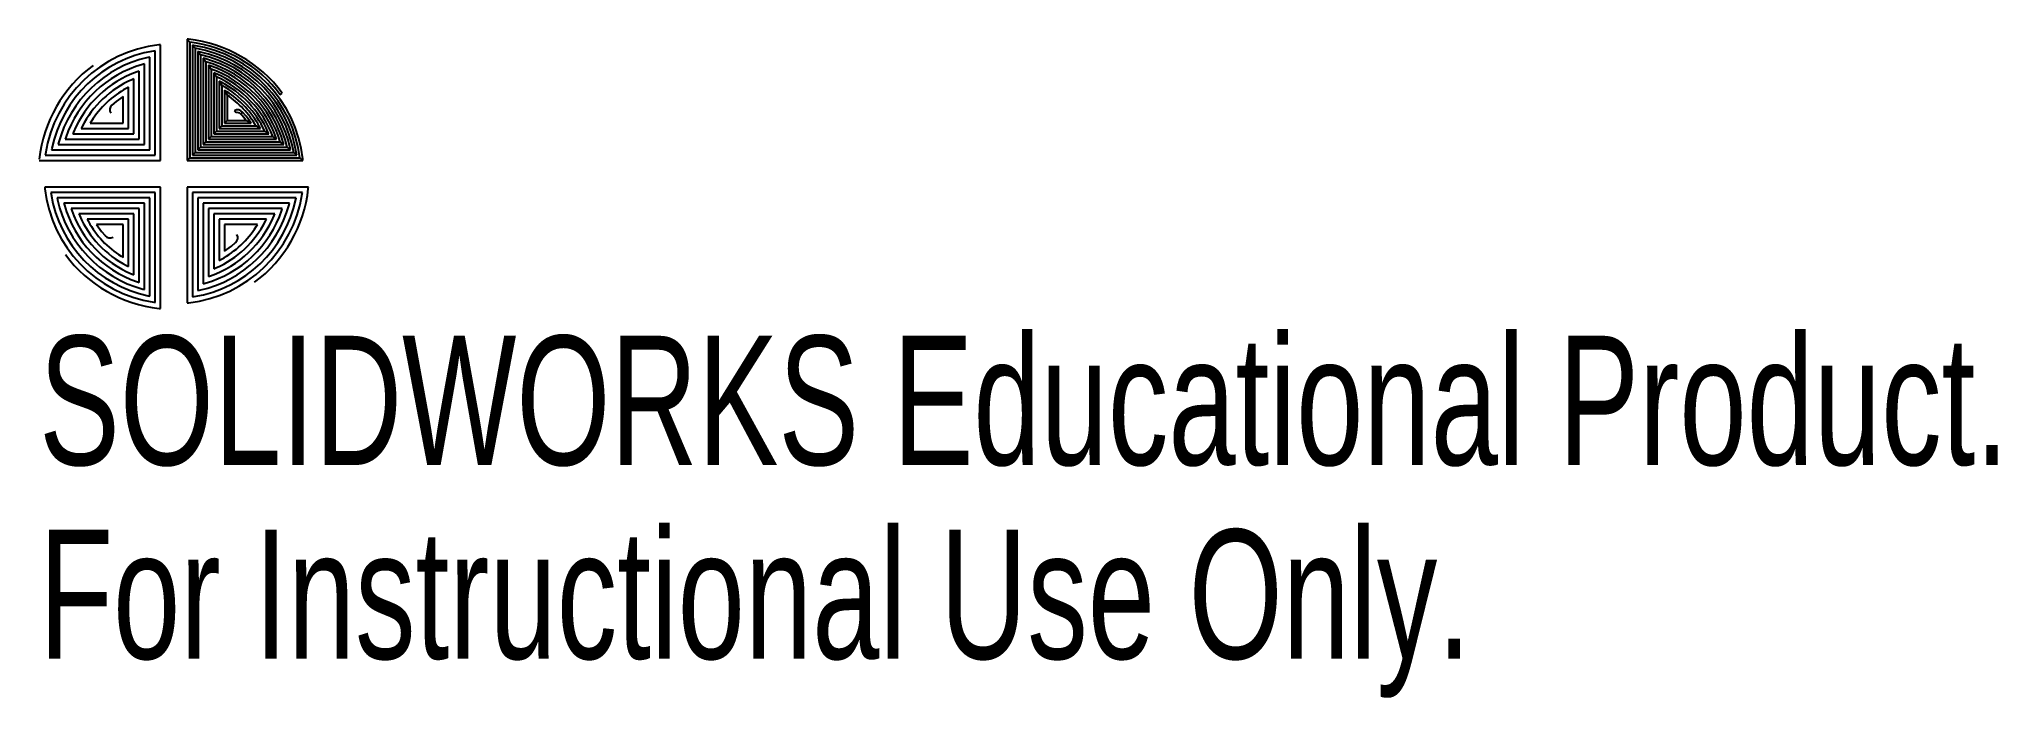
# Model space of a CAD drawing. Header units: millimetres. Extents: x -0.6 to 72.7, y -11.8 to 12.9.
import ezdxf

# ---------------------------------------------------------------- set-up
doc = ezdxf.new("R2010")
doc.units = ezdxf.units.MM
doc.styles.add('SLDTEXTSTYLE0', font='TXT', dxfattribs={"width": 0.7})

msp = doc.modelspace()

# ---------------------------------------------------------------- linework, layer by layer
at = {"color": 7, "linetype": 'Continuous', "lineweight": 25}
for p, q in [((3.955, 12.649), (3.894, 12.642)), ((3.955, 8.321), (3.955, 12.649)), ((4.955, 12.858), (5.054, 12.747)), ((5.004, 12.853), (4.955, 12.858)), ((4.955, 12.858), (4.955, 8.321)), ((5.054, 12.747), (5.054, 8.421)), ((5.155, 12.632), (5.254, 12.516)), ((5.155, 12.632), (5.155, 8.521)), ((5.206, 12.624), (5.155, 12.632)), ((5.254, 12.516), (5.254, 8.621)), ((3.355, 11.932), (3.286, 11.913)), ((3.355, 8.921), (3.355, 11.932)), ((3.555, 12.184), (3.489, 12.17)), ((3.555, 8.721), (3.555, 12.184)), ((3.755, 12.423), (3.691, 12.412)), ((3.755, 8.521), (3.755, 12.423)), ((5.355, 12.395), (5.454, 12.273)), ((5.409, 12.384), (5.355, 12.395)), ((5.355, 12.395), (5.355, 8.721)), ((5.454, 12.273), (5.454, 8.821)), ((5.555, 12.145), (5.654, 12.015)), ((5.612, 12.13), (5.555, 12.145)), ((5.555, 12.145), (5.555, 8.921)), ((5.654, 12.015), (5.654, 9.021)), ((5.755, 11.88), (5.854, 11.741)), ((5.815, 11.86), (5.755, 11.88)), ((5.755, 11.88), (5.755, 9.121)), ((5.854, 11.741), (5.854, 9.221)), ((2.755, 11.06), (2.676, 11.017)), ((2.755, 9.521), (2.755, 11.06)), ((2.955, 11.375), (2.88, 11.342)), ((2.955, 9.321), (2.955, 11.375)), ((3.155, 11.664), (3.083, 11.638)), ((3.155, 9.121), (3.155, 11.664)), ((5.955, 11.596), (6.054, 11.446)), ((6.018, 11.57), (5.955, 11.596)), ((5.955, 11.596), (5.955, 9.321)), ((6.054, 11.446), (6.054, 9.421)), ((6.155, 11.289), (6.254, 11.125)), ((6.222, 11.254), (6.155, 11.289)), ((6.155, 11.289), (6.155, 9.521)), ((6.254, 11.125), (6.254, 9.621)), ((2.555, 10.712), (2.472, 10.655)), ((2.555, 9.721), (2.555, 10.712)), ((6.355, 10.952), (6.454, 10.768)), ((6.355, 10.952), (6.355, 9.721)), ((6.426, 10.906), (6.355, 10.952)), ((6.454, 10.768), (6.454, 9.821)), ((8.439, 10.774), (8.512, 10.843)), ((1.022, 9.589), (0.987, 9.521)), ((1.37, 9.793), (1.325, 9.721)), ((1.325, 9.721), (2.555, 9.721)), ((6.155, 9.521), (6.254, 9.621)), ((6.254, 9.621), (7.525, 9.621)), ((6.355, 9.721), (6.454, 9.821)), ((6.355, 9.721), (7.346, 9.721)), ((6.454, 9.821), (7.154, 9.821)), ((6.783, 10.1), (6.727, 10.184)), ((6.961, 10.059), (7.027, 10.134)), ((7.346, 9.721), (7.154, 9.821)), ((7.346, 9.721), (7.288, 9.804)), ((7.694, 9.521), (7.525, 9.621)), ((7.694, 9.521), (7.65, 9.6)), ((0.146, 8.978), (0.131, 8.921)), ((0.131, 8.921), (3.355, 8.921)), ((0.416, 9.181), (0.396, 9.121)), ((0.396, 9.121), (3.155, 9.121)), ((0.707, 9.385), (0.68, 9.321)), ((0.68, 9.321), (2.955, 9.321)), ((0.987, 9.521), (2.755, 9.521)), ((5.355, 8.721), (5.454, 8.821)), ((5.454, 8.821), (8.694, 8.821)), ((5.555, 8.921), (5.654, 9.021)), ((5.555, 8.921), (8.566, 8.921)), ((5.654, 9.021), (8.434, 9.021)), ((5.755, 9.121), (5.854, 9.221)), ((5.755, 9.121), (8.297, 9.121)), ((5.854, 9.221), (8.156, 9.221)), ((5.955, 9.321), (6.054, 9.421)), ((5.955, 9.321), (8.008, 9.321)), ((6.054, 9.421), (7.855, 9.421)), ((6.155, 9.521), (7.694, 9.521)), ((8.008, 9.321), (7.855, 9.421)), ((8.008, 9.321), (7.975, 9.397)), ((8.297, 9.121), (8.156, 9.221)), ((8.297, 9.121), (8.272, 9.193)), ((8.566, 8.921), (8.434, 9.021)), ((8.566, 8.921), (8.546, 8.99)), ((8.818, 8.721), (8.694, 8.821)), ((-0.582, 8.321), (3.955, 8.321)), ((-0.348, 8.573), (-0.356, 8.521)), ((-0.356, 8.521), (3.755, 8.521)), ((-0.108, 8.775), (-0.119, 8.721)), ((-0.119, 8.721), (3.555, 8.721)), ((4.955, 8.321), (5.054, 8.421)), ((4.955, 8.321), (9.283, 8.321)), ((5.054, 8.421), (9.171, 8.421)), ((5.155, 8.521), (5.254, 8.621)), ((5.155, 8.521), (9.056, 8.521)), ((5.254, 8.621), (8.939, 8.621)), ((5.355, 8.721), (8.818, 8.721)), ((8.818, 8.721), (8.803, 8.787)), ((9.056, 8.521), (8.939, 8.621)), ((9.056, 8.521), (9.046, 8.585)), ((9.283, 8.321), (9.171, 8.421)), ((9.283, 8.321), (9.276, 8.383)), ((-0.373, 7.321), (-0.366, 7.26)), ((3.955, 7.321), (-0.373, 7.321)), ((-0.146, 7.121), (-0.136, 7.058)), ((3.755, 7.121), (-0.146, 7.121)), ((0.092, 6.921), (0.106, 6.855)), ((3.555, 6.921), (0.092, 6.921)), ((3.355, 6.721), (0.344, 6.721)), ((0.344, 6.721), (0.363, 6.653)), ((3.355, 3.497), (3.355, 6.721)), ((3.555, 3.247), (3.555, 6.921)), ((3.755, 3.01), (3.755, 7.121)), ((3.955, 2.785), (3.955, 7.321)), ((4.955, 7.321), (4.955, 2.994)), ((9.492, 7.321), (4.955, 7.321)), ((9.266, 7.121), (5.155, 7.121)), ((5.155, 7.121), (5.155, 3.22)), ((5.355, 6.921), (5.355, 3.458)), ((9.029, 6.921), (5.355, 6.921)), ((5.555, 6.721), (5.555, 3.71)), ((8.779, 6.721), (5.555, 6.721)), ((8.764, 6.665), (8.779, 6.721)), ((9.018, 6.867), (9.029, 6.921)), ((9.258, 7.07), (9.266, 7.121)), ((9.486, 7.272), (9.492, 7.321)), ((0.613, 6.521), (0.638, 6.449)), ((3.155, 6.521), (0.613, 6.521)), ((2.955, 6.321), (0.901, 6.321)), ((0.901, 6.321), (0.935, 6.246)), ((1.216, 6.121), (1.259, 6.043)), ((2.755, 6.121), (1.216, 6.121)), ((1.564, 5.921), (1.622, 5.839)), ((2.555, 5.921), (1.564, 5.921)), ((2.555, 4.691), (2.555, 5.921)), ((2.755, 4.354), (2.755, 6.121)), ((2.955, 4.047), (2.955, 6.321)), ((3.155, 3.763), (3.155, 6.521)), ((5.755, 6.521), (5.755, 3.979)), ((8.514, 6.521), (5.755, 6.521)), ((8.23, 6.321), (5.955, 6.321)), ((5.955, 6.321), (5.955, 4.268)), ((7.922, 6.121), (6.155, 6.121)), ((6.155, 6.121), (6.155, 4.582)), ((6.355, 5.921), (6.355, 4.931)), ((7.585, 5.921), (6.355, 5.921)), ((7.539, 5.85), (7.585, 5.921)), ((7.888, 6.054), (7.922, 6.121)), ((8.203, 6.258), (8.23, 6.321)), ((8.493, 6.461), (8.514, 6.521)), ((2.483, 4.737), (2.555, 4.691)), ((6.155, 4.582), (6.234, 4.626)), ((6.355, 4.931), (6.438, 4.988)), ((2.688, 4.389), (2.755, 4.354)), ((2.892, 4.073), (2.955, 4.047)), ((3.095, 3.783), (3.155, 3.763)), ((5.555, 3.71), (5.624, 3.73)), ((5.755, 3.979), (5.827, 4.005)), ((5.955, 4.268), (6.03, 4.301)), ((3.298, 3.513), (3.355, 3.497)), ((3.501, 3.259), (3.555, 3.247)), ((3.703, 3.018), (3.755, 3.01)), ((4.955, 2.994), (5.016, 3)), ((5.155, 3.22), (5.218, 3.23)), ((5.355, 3.458), (5.421, 3.473)), ((3.906, 2.79), (3.955, 2.785))]:
    msp.add_line(p, q, dxfattribs=at)
at = {"color": 7, "linetype": 'Continuous', "lineweight": 25, "flags": 128}
for points in [[(2.472, 10.655), (2.303, 10.529), (2.142, 10.394)], [(7.288, 9.804), (7.163, 9.973), (7.027, 10.134)], [(1.622, 5.839), (1.747, 5.67), (1.882, 5.509)], [(6.438, 4.988), (6.607, 5.113), (6.767, 5.249)]]:
    msp.add_lwpolyline(points, dxfattribs=at)
at = {"color": 7, "linetype": 'Continuous', "lineweight": 25}
for centre, radius, start, end in [((4.443, 7.824), 4.85, 96.50875, 171.11559), ((4.457, 7.833), 5.05, 36.59218, 83.78521), ((4.457, 7.833), 4.95, 36.4552, 83.07571), ((4.457, 7.833), 4.85, 6.50876, 81.1156), ((4.457, 7.833), 4.75, 7.10871, 80.34382), ((4.443, 7.824), 5.05, 126.59218, 173.7852), ((4.443, 7.824), 4.65, 99.30864, 168.19116), ((4.443, 7.824), 4.45, 102.38885, 164.96424), ((4.443, 7.824), 4.25, 105.80473, 161.3721), ((4.457, 7.833), 4.65, 9.30864, 78.19117), ((4.457, 7.833), 4.55, 9.97068, 77.34615), ((4.457, 7.833), 4.45, 12.38886, 74.96424), ((4.457, 7.833), 4.35, 13.12506, 74.03176), ((4.457, 7.833), 4.25, 15.80474, 71.37211), ((4.457, 7.833), 4.15, 16.63109, 70.33319), ((4.443, 7.824), 4.05, 109.63014, 157.3296), ((4.443, 7.824), 3.85, 113.96732, 152.71606), ((4.443, 7.824), 3.65, 118.96492, 147.35036), ((4.457, 7.833), 4.05, 19.63014, 67.3296), ((4.457, 7.833), 3.95, 20.56849, 66.15793), ((4.457, 7.833), 3.85, 23.96732, 62.71606), ((4.457, 7.833), 3.75, 25.04884, 61.37327), ((2.313, 10.211), 0.25, 133.11509, 208.11509), ((4.457, 7.833), 3.65, 28.96492, 57.35036), ((4.457, 7.833), 3.55, 30.2367, 55.77651), ((6.845, 9.963), 0.25, 43.11509, 118.11509), ((6.845, 9.963), 0.15, 39.4677, 114.4677), ((4.457, 7.833), 3.35, 36.39361, 41.64157), ((4.452, 7.81), 4.85, 186.50876, 261.1156), ((4.452, 7.81), 4.65, 189.30864, 258.19117), ((4.452, 7.81), 4.45, 192.38886, 254.96424), ((4.452, 7.81), 4.25, 195.80474, 251.37211), ((4.466, 7.819), 4.85, 276.50875, 351.11559), ((4.466, 7.819), 4.65, 279.30864, 348.19116), ((4.466, 7.819), 4.45, 282.38885, 344.96424), ((4.466, 7.819), 5.05, 306.59218, 353.7852), ((4.452, 7.81), 4.05, 199.63014, 247.3296), ((4.452, 7.81), 3.85, 203.96732, 242.71606), ((4.452, 7.81), 3.65, 208.96492, 237.35036), ((4.466, 7.819), 4.25, 285.80473, 341.3721), ((4.466, 7.819), 4.05, 289.63014, 337.3296), ((4.466, 7.819), 3.85, 293.96732, 332.71606), ((2.065, 5.679), 0.25, 223.11509, 298.11509), ((4.466, 7.819), 3.65, 298.96492, 327.35036), ((6.597, 5.431), 0.25, 313.11509, 28.11509), ((4.452, 7.81), 5.05, 216.59218, 263.78521)]:
    msp.add_arc(centre, radius, start, end, dxfattribs=at)

# ---------------------------------------------------------------- texts
at = {"color": 7, "linetype": 'Continuous', "char_height": 4.83362, "attachment_point": 1, "style": 'SLDTEXTSTYLE0'}
for s, insert in [('SOLIDWORKS Educational Product.', (-0.582, 1.765)), ('For Instructional Use Only.', (-0.582, -5.485))]:
    msp.add_mtext(s, dxfattribs=dict(at, insert=insert))

doc.saveas('drawing.dxf')
